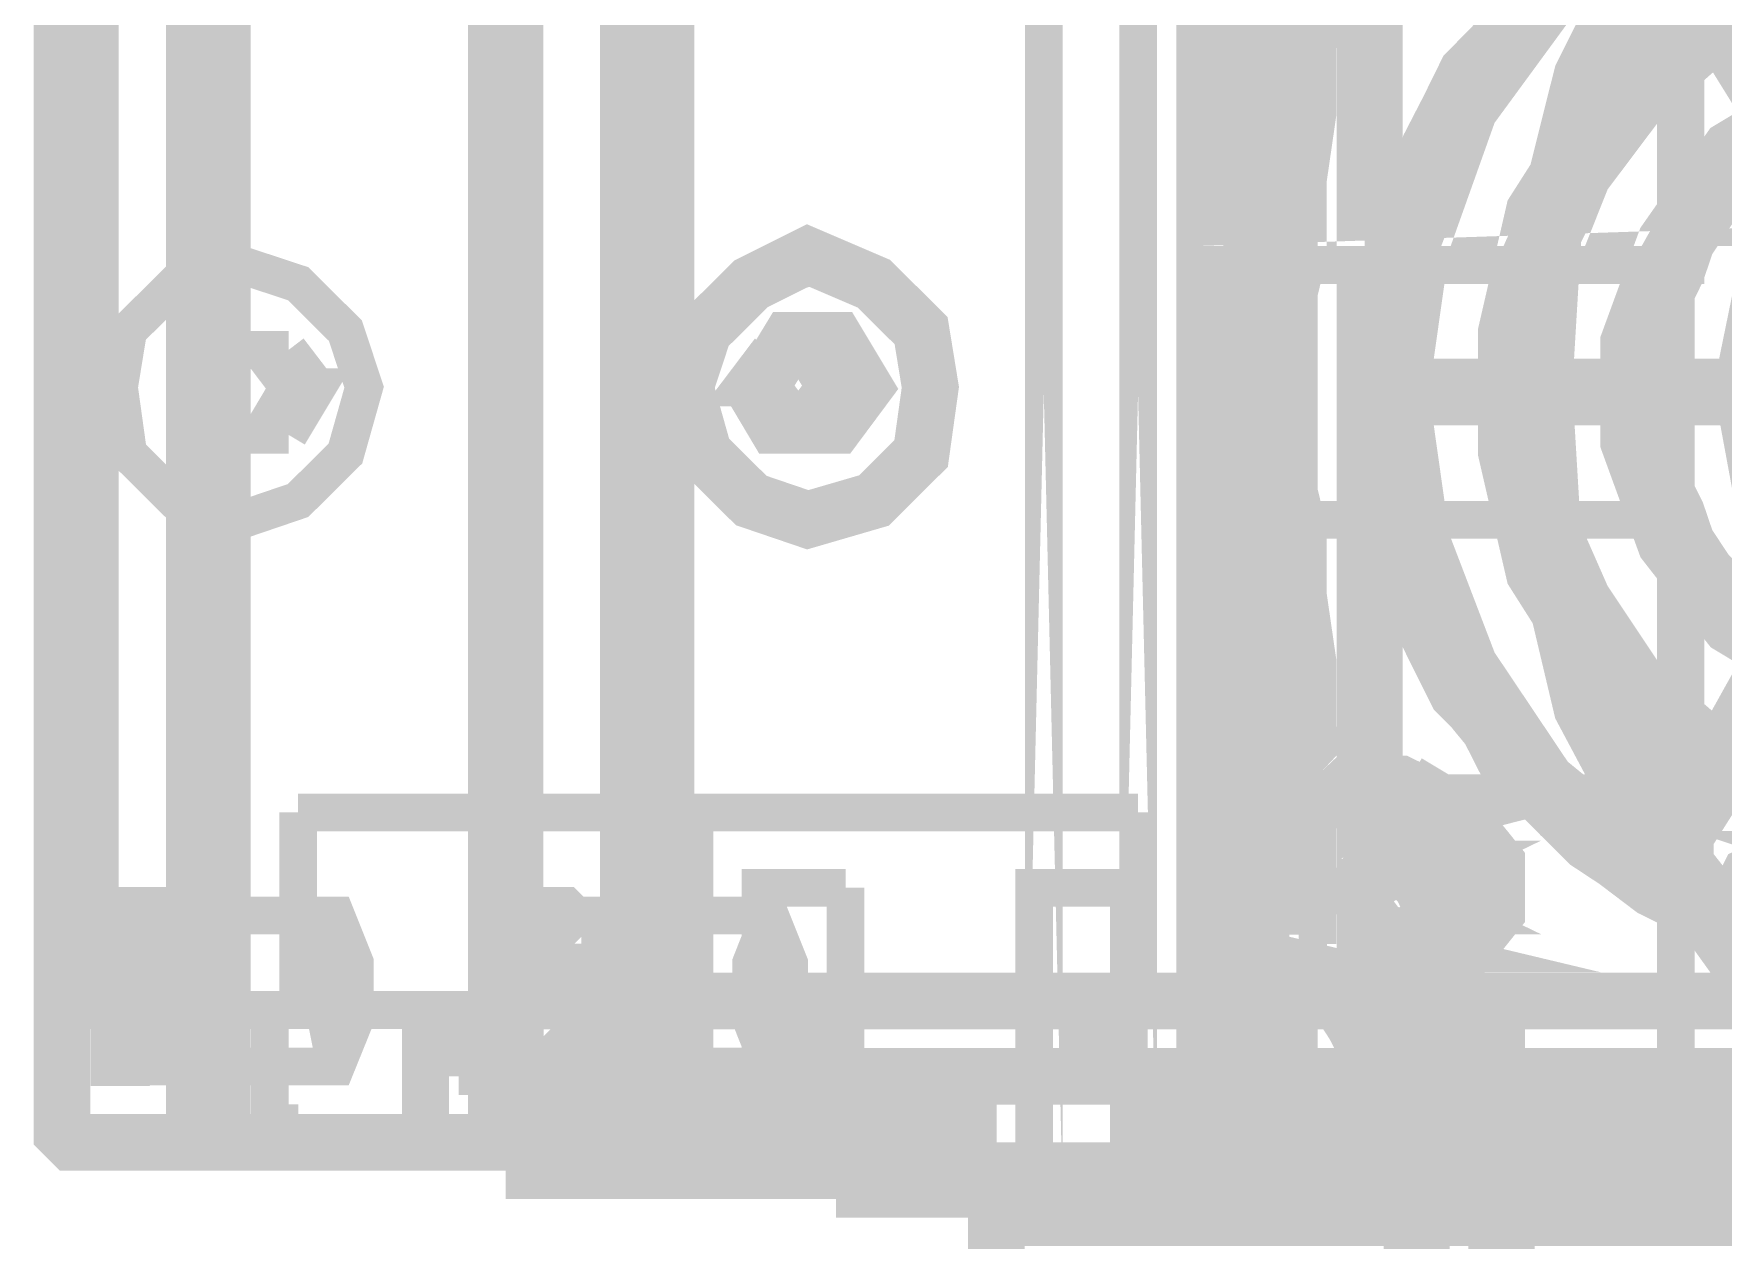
# Model space of a CAD drawing. Extents: x 0.1 to 11.6, y 0.3 to 16.2.
# Drawn here: x 9.8033 to 10.1016, y 12.606 to 12.8192 of the extents above; entities that cross this region are included whole.
import ezdxf

# ---------------------------------------------------------------- set-up
doc = ezdxf.new("R2010")
doc.units = 0
doc.header["$MEASUREMENT"] = 0

msp = doc.modelspace()

# ---------------------------------------------------------------- linework, layer by layer
at = {"color": 0}
for points, const_width in [([(10.0084, 12.61), (10.0084, 12.9017)], 0.00667), ([(10.015, 12.61), (10.015, 12.9017)], 0.00667), ([(10.0167, 12.9017), (10.0167, 12.7817)], 0.00667), ([(10.0933, 12.6117), (10.0933, 12.9017)], 0.00667), ([(9.83165, 12.6233), (9.83165, 12.89), (9.81, 12.89), (9.80832, 12.89), (9.80832, 12.8883), (9.80832, 12.8867), (9.80832, 12.885), (9.80832, 12.8834), (9.80832, 12.6283), (9.80832, 12.6267), (9.80832, 12.625), (9.81, 12.6233), (9.83165, 12.6233), (9.83664, 12.6233)], 0.01), ([(9.88499, 12.6233), (9.83664, 12.6233), (9.83664, 12.89), (9.88499, 12.89)], 0.01), ([(9.90668, 12.6233), (9.88499, 12.6233), (9.88499, 12.89), (9.90668, 12.89), (9.90831, 12.89), (9.90831, 12.8883), (9.90831, 12.8867), (9.90831, 12.885), (9.90831, 12.8834), (9.90831, 12.6283), (9.90831, 12.6267), (9.90831, 12.625), (9.90668, 12.6233), (9.94168, 12.6233), (9.94336, 12.6233), (9.94336, 12.625), (9.94336, 12.6267), (9.94336, 12.6283), (9.94336, 12.6483)], 0.01), ([(9.88997, 12.89), (9.88997, 12.6217)], 0.00667), ([(9.91499, 12.6483), (9.91168, 12.6483), (9.91168, 12.865), (9.91499, 12.865)], 0.01), ([(10.1733, 12.865), (9.91499, 12.865), (9.91499, 12.6483), (10.1733, 12.6483)], 0.01), ([(9.815, 12.865), (9.81332, 12.865), (9.81332, 12.6467)], 0.00667), ([(9.815, 12.6467), (9.815, 12.865), (9.845, 12.865)], 0.00667), ([(10.1717, 12.86), (10.1083, 12.86), (10.1067, 12.86), (10.09, 12.8383), (10.0767, 12.8117), (10.07, 12.785), (10.0667, 12.7567), (10.07, 12.7283), (10.0767, 12.7), (10.09, 12.675), (10.1067, 12.6517), (10.1083, 12.6517), (10.1717, 12.6517)], 0.01), ([(10.1083, 12.86), (10.0917, 12.8383), (10.0783, 12.8117), (10.07, 12.785), (10.0684, 12.7567), (10.07, 12.7283), (10.0783, 12.7), (10.0917, 12.675), (10.1083, 12.6517)], 0.01), ([(10.11, 12.86), (10.0917, 12.8383), (10.08, 12.8133), (10.0717, 12.785), (10.07, 12.7567), (10.0717, 12.7283), (10.08, 12.7017), (10.0917, 12.6767), (10.11, 12.6533)], 0.01), ([(10.1133, 12.6567), (10.0917, 12.6667), (10.0717, 12.68), (10.0566, 12.6983), (10.045, 12.72), (10.0384, 12.7433), (10.0384, 12.7683), (10.045, 12.7917), (10.0566, 12.8133), (10.0717, 12.8317), (10.0917, 12.8467), (10.1133, 12.855), (10.1383, 12.8583), (10.1317, 12.8583)], 0.00667), ([(10.0367, 12.8567), (10.0367, 12.655)], 0.00667), ([(10.14, 12.8533), (10.1383, 12.8533), (10.1133, 12.85), (10.09, 12.84), (10.0717, 12.8233), (10.0566, 12.8033), (10.0467, 12.78), (10.0433, 12.7567), (10.0467, 12.7317), (10.0566, 12.7083), (10.0717, 12.6883), (10.09, 12.6733), (10.1133, 12.6634), (10.1383, 12.6583), (10.14, 12.6583)], 0.00667), ([(10.1133, 12.85), (10.09, 12.84), (10.0717, 12.8233), (10.0566, 12.8033), (10.0467, 12.78), (10.0433, 12.7567), (10.0467, 12.7317), (10.0566, 12.7083), (10.0717, 12.6883), (10.09, 12.6733), (10.1133, 12.6634)], 0.00667), ([(10.0983, 12.8233), (10.0967, 12.8233), (10.0883, 12.8383), (10.07, 12.8233), (10.0566, 12.805), (10.0483, 12.7817), (10.0433, 12.7584), (10.0467, 12.7584), (10.0633, 12.7584), (10.0617, 12.7584), (10.065, 12.7783), (10.0733, 12.7967), (10.0833, 12.8117), (10.0983, 12.8233), (10.1, 12.8233), (10.09, 12.8383), (10.0717, 12.8233), (10.0583, 12.805), (10.05, 12.7817), (10.0467, 12.7584)], 0.00667), ([(10.0417, 12.8383), (10.0417, 12.675)], 0.00667), ([(10.0883, 12.8383), (10.0717, 12.8233), (10.0566, 12.8033), (10.0483, 12.7817), (10.045, 12.7584)], 0.00667), ([(10.0217, 12.77), (10.0233, 12.7817), (10.0233, 12.795), (10.025, 12.8066), (10.025, 12.82), (10.0267, 12.8317)], 0.00667), ([(10.0267, 12.7733), (10.0283, 12.78), (10.0283, 12.7933), (10.03, 12.805), (10.03, 12.8167), (10.0317, 12.8283)], 0.00667), ([(10.0167, 12.8267), (10.0167, 12.7783)], 0.00667), ([(10.0217, 12.8267), (10.0217, 12.7783)], 0.00667), ([(10.095, 12.8267), (10.095, 12.7783), (10.0933, 12.7783), (10.0917, 12.7783), (10.0883, 12.7783), (10.0866, 12.7783), (10.0833, 12.7783), (10.08, 12.7783), (10.0767, 12.7783), (10.0717, 12.7783), (10.0667, 12.7783), (10.0633, 12.7783), (10.0583, 12.7783), (10.0533, 12.7783), (10.0483, 12.7783), (10.0433, 12.7783), (10.04, 12.7783), (10.035, 12.7783), (10.0317, 12.7783), (10.0283, 12.7783), (10.025, 12.7783), (10.0217, 12.7783)], 0.00667), ([(10.0633, 12.8233), (10.06, 12.8184), (10.055, 12.8133), (10.0517, 12.8066), (10.0483, 12.8), (10.0467, 12.7933), (10.0433, 12.7867), (10.0417, 12.78), (10.04, 12.7717), (10.04, 12.765), (10.04, 12.7584), (10.04, 12.75), (10.04, 12.7433), (10.0417, 12.7367), (10.0433, 12.7283), (10.045, 12.7217), (10.0467, 12.715), (10.05, 12.7083), (10.0533, 12.7017), (10.0583, 12.6967), (10.0617, 12.69), (10.0667, 12.685), (10.0717, 12.68), (10.0767, 12.675), (10.0817, 12.6717), (10.0883, 12.6667), (10.095, 12.6634), (10.1017, 12.66)], 0.00667), ([(10.105, 12.8217), (10.0883, 12.8083), (10.075, 12.7917), (10.0684, 12.7717), (10.0667, 12.75), (10.0717, 12.7283), (10.0817, 12.71), (10.0983, 12.695), (10.1166, 12.6867)], 0.00667), ([(10.1133, 12.8066), (10.105, 12.8217), (10.1033, 12.8217), (10.1033, 12.82), (10.1017, 12.82), (10.1, 12.8184), (10.1017, 12.8184), (10.0883, 12.8066), (10.0783, 12.7933), (10.07, 12.7767), (10.0684, 12.7584), (10.0667, 12.7584)], 0.00667), ([(10.1083, 12.805), (10.1, 12.8184)], 0.00667), ([(10.1017, 12.8184), (10.1033, 12.8184)], 0.00667), ([(10.115, 12.8017), (10.1017, 12.7917), (10.0933, 12.7783), (10.0883, 12.7617), (10.09, 12.745), (10.095, 12.73), (10.1067, 12.7167)], 0.00667), ([(10.09, 12.7584), (10.0917, 12.765), (10.0917, 12.77), (10.095, 12.7767), (10.0967, 12.7817), (10.1, 12.7867), (10.1033, 12.7917), (10.1083, 12.795), (10.1133, 12.7983), (10.1133, 12.8)], 0.00667), ([(10.1133, 12.7983), (10.1083, 12.795), (10.1033, 12.7917), (10.1, 12.7867), (10.0967, 12.7817), (10.095, 12.7767), (10.0917, 12.77), (10.0917, 12.765), (10.09, 12.7584)], 0.00667), ([(10.16, 12.785), (10.1483, 12.7817), (10.1383, 12.7733), (10.1334, 12.7617), (10.1334, 12.75), (10.1383, 12.7383), (10.1483, 12.73), (10.16, 12.7283), (10.2116, 12.7283), (10.1567, 12.7283), (10.145, 12.73), (10.135, 12.7383), (10.13, 12.75), (10.13, 12.7617), (10.135, 12.7733), (10.145, 12.7817), (10.1567, 12.785), (10.2116, 12.785), (10.16, 12.7833), (10.16, 12.785), (10.16, 12.7867), (10.1583, 12.7867)], 0.00667), ([(10.0167, 12.7884), (10.0183, 12.7884), (10.02, 12.7867), (10.0217, 12.7833), (10.0217, 12.78), (10.0217, 12.7767)], 0.00667), ([(10.0167, 12.7767), (10.0167, 12.78), (10.0167, 12.7833), (10.0167, 12.7867), (10.0167, 12.7884)], 0.00667), ([(10.0217, 12.7767), (10.0217, 12.78), (10.0217, 12.7817), (10.0217, 12.7833), (10.0217, 12.785), (10.0233, 12.7867), (10.0233, 12.7884), (10.025, 12.7884), (10.0167, 12.7884)], 0.00667), ([(10.0267, 12.61), (10.0267, 12.7767), (10.0267, 12.78), (10.0267, 12.7817), (10.0267, 12.7833), (10.0267, 12.785), (10.0267, 12.7867), (10.025, 12.7884)], 0.00667), ([(9.94, 12.7333), (9.95167, 12.7367), (9.96001, 12.745), (9.96164, 12.7567), (9.96001, 12.7667), (9.95167, 12.775), (9.94, 12.78)], 0.01), ([(9.84, 12.7333), (9.84999, 12.7367), (9.85835, 12.745), (9.86165, 12.7567), (9.85835, 12.7667), (9.84999, 12.775), (9.84, 12.7783)], 0.00667), ([(9.84, 12.7333), (9.84999, 12.7367), (9.85835, 12.745), (9.86165, 12.7567), (9.85835, 12.7667), (9.84999, 12.775), (9.84, 12.7783)], 0.00667), ([(9.94168, 12.7333), (9.93001, 12.7367), (9.92165, 12.745), (9.91997, 12.7567), (9.92165, 12.7667), (9.93001, 12.775), (9.94168, 12.7783)], 0.00667), ([(10.0217, 12.7783), (10.02, 12.7783), (10.0183, 12.7783), (10.0167, 12.7783), (10.0167, 12.7333)], 0.00667), ([(10.0167, 12.7783), (10.0183, 12.7783)], 0.00667), ([(10.0217, 12.7783), (10.0217, 12.7333)], 0.00667), ([(10.0933, 12.7333), (10.0933, 12.7783)], 0.00667), ([(10.0183, 12.61), (10.0167, 12.61), (10.0167, 12.6117), (10.0167, 12.7767)], 0.00667), ([(10.0217, 12.7767), (10.0217, 12.6117)], 0.00667), ([(10.0217, 12.7767), (10.0217, 12.61)], 0.00667), ([(9.94, 12.765), (9.94499, 12.7567), (9.94997, 12.7567)], 0.01), ([(9.84, 12.7633), (9.83501, 12.7567), (9.83003, 12.7567)], 0.00667), ([(9.83003, 12.7567), (9.83501, 12.7633)], 0.00667), ([(9.84831, 12.7633), (9.84, 12.7633), (9.83501, 12.7633)], 0.00667), ([(9.84332, 12.7633), (9.84831, 12.7567)], 0.00667), ([(9.84831, 12.7633), (9.85335, 12.7567)], 0.00667), ([(9.93332, 12.7633), (9.92833, 12.7567), (9.93164, 12.7567)], 0.00667), ([(9.93332, 12.7633), (9.93668, 12.7633)], 0.00667), ([(9.83501, 12.7483), (9.83003, 12.7567)], 0.00667), ([(9.83501, 12.7483), (9.84, 12.7483), (9.83501, 12.7567)], 0.00667), ([(9.84831, 12.7567), (9.84332, 12.7483)], 0.00667), ([(9.84831, 12.7483), (9.85335, 12.7567), (9.84831, 12.7567)], 0.00667), ([(9.92833, 12.7567), (9.93332, 12.7483), (9.93668, 12.7483)], 0.00667), ([(9.94499, 12.7567), (9.94, 12.75)], 0.01), ([(10.0617, 12.7584), (10.06, 12.7584), (10.06, 12.7567), (10.06, 12.755), (10.06, 12.7533), (10.0617, 12.7533)], 0.00667), ([(10.0667, 12.7584), (10.0667, 12.7567), (10.0667, 12.755), (10.0667, 12.7533)], 0.00667), ([(10.0833, 12.7584), (10.0833, 12.7567), (10.0833, 12.755), (10.0833, 12.7533)], 0.00667), ([(10.0883, 12.7584), (10.0883, 12.7567), (10.0883, 12.755), (10.0883, 12.7533)], 0.00667), ([(10.09, 12.7584), (10.0883, 12.7584)], 0.00667), ([(10.09, 12.7584), (10.1067, 12.7584)], 0.00667), ([(10.09, 12.7584), (10.0917, 12.7584)], 0.00667), ([(10.0467, 12.7533), (10.0433, 12.7533), (10.0483, 12.73), (10.0566, 12.7083), (10.07, 12.6883), (10.0883, 12.6733)], 0.00667), ([(10.045, 12.7533), (10.0483, 12.73), (10.0566, 12.7083), (10.0717, 12.6883), (10.0883, 12.6733), (10.09, 12.6733), (10.1, 12.6883), (10.0983, 12.6883), (10.0967, 12.6883), (10.0983, 12.6883), (10.0983, 12.6867), (10.1, 12.6867), (10.1017, 12.685), (10.1033, 12.685), (10.1083, 12.6833)], 0.00667), ([(10.0983, 12.6883), (10.0833, 12.7), (10.0733, 12.7167), (10.065, 12.7333), (10.0617, 12.7533), (10.0633, 12.7533), (10.0467, 12.7533), (10.05, 12.73), (10.0583, 12.7083), (10.0717, 12.6883), (10.09, 12.6733)], 0.00667), ([(10.11, 12.7083), (10.1017, 12.6934), (10.0883, 12.705), (10.0783, 12.72), (10.0717, 12.735), (10.0684, 12.7533), (10.0667, 12.7533)], 0.00667), ([(10.11, 12.7083), (10.0967, 12.72), (10.0883, 12.735), (10.085, 12.7533), (10.0684, 12.7533), (10.07, 12.735), (10.0783, 12.72), (10.0883, 12.705), (10.1017, 12.6934), (10.1, 12.6934)], 0.00667), ([(10.0883, 12.7533), (10.09, 12.7533)], 0.00667), ([(10.09, 12.7533), (10.1067, 12.7533), (10.1067, 12.75), (10.1083, 12.745), (10.1083, 12.7416), (10.1117, 12.7383), (10.1133, 12.735), (10.115, 12.7317), (10.1183, 12.73), (10.1217, 12.7267)], 0.00667), ([(10.09, 12.7533), (10.0917, 12.7467), (10.0917, 12.7416), (10.095, 12.735), (10.0967, 12.73), (10.1, 12.725), (10.1033, 12.7217), (10.1083, 12.7167), (10.1133, 12.7133)], 0.00667), ([(10.09, 12.7533), (10.0917, 12.7467), (10.0917, 12.7416), (10.095, 12.735), (10.0967, 12.73), (10.1, 12.725), (10.1033, 12.7217), (10.1083, 12.7167), (10.1133, 12.7133)], 0.00667), ([(9.84831, 12.7483), (9.84, 12.7483)], 0.00667), ([(10.0217, 12.7433), (10.0233, 12.73), (10.0233, 12.7167), (10.025, 12.705), (10.025, 12.6934), (10.0267, 12.68), (10.03, 12.68)], 0.00667), ([(10.0267, 12.7383), (10.0283, 12.7317), (10.0283, 12.72), (10.03, 12.7083), (10.03, 12.6967), (10.0317, 12.685), (10.0333, 12.6867), (10.035, 12.6883), (10.0384, 12.6883), (10.04, 12.6883), (10.0417, 12.69), (10.0433, 12.6883), (10.045, 12.6883), (10.0483, 12.6867), (10.05, 12.685), (10.0517, 12.6833), (10.055, 12.68), (10.0566, 12.6767), (10.0566, 12.675), (10.0583, 12.6717), (10.0583, 12.6683), (10.0583, 12.6667), (10.0583, 12.6634), (10.0583, 12.6617), (10.0583, 12.66), (10.0566, 12.655), (10.0533, 12.6533), (10.0517, 12.6517), (10.05, 12.6517), (10.0483, 12.65), (10.0467, 12.65), (10.0433, 12.6517), (10.0417, 12.6517), (10.0384, 12.6533), (10.0367, 12.655)], 0.00667), ([(10.0167, 12.7333), (10.0167, 12.685)], 0.00667), ([(10.0167, 12.7333), (10.0183, 12.7333), (10.02, 12.7333), (10.0217, 12.7333)], 0.00667), ([(10.095, 12.7333), (10.095, 12.685), (10.0933, 12.685), (10.0917, 12.685), (10.0883, 12.685), (10.0866, 12.685), (10.0833, 12.685), (10.08, 12.685), (10.0767, 12.685), (10.0717, 12.685), (10.0667, 12.685), (10.0633, 12.685), (10.0583, 12.685), (10.0533, 12.685), (10.0483, 12.685), (10.0433, 12.685), (10.04, 12.685), (10.035, 12.685), (10.0317, 12.685), (10.0283, 12.685), (10.025, 12.685), (10.0217, 12.685)], 0.00667), ([(10.0217, 12.7333), (10.0217, 12.685)], 0.00667), ([(10.095, 12.7333), (10.0933, 12.7333), (10.0917, 12.7333), (10.0883, 12.7333), (10.0866, 12.7333), (10.0833, 12.7333), (10.08, 12.7333), (10.0767, 12.7333), (10.0717, 12.7333), (10.0667, 12.7333), (10.0633, 12.7333), (10.0583, 12.7333), (10.0533, 12.7333), (10.0483, 12.7333), (10.0433, 12.7333), (10.04, 12.7333), (10.035, 12.7333), (10.0317, 12.7333), (10.0283, 12.7333), (10.025, 12.7333), (10.0217, 12.7333)], 0.00667), ([(10.1083, 12.7083), (10.1, 12.6934), (10.1017, 12.6934), (10.1017, 12.6917), (10.1033, 12.6917), (10.105, 12.69)], 0.00667), ([(10.1033, 12.685), (10.1033, 12.6867), (10.095, 12.67), (10.1166, 12.6617), (10.14, 12.6583), (10.1634, 12.6617), (10.185, 12.67)], 0.00667), ([(10.1017, 12.6934), (10.1033, 12.6934)], 0.00667), ([(10.055, 12.6833), (10.0467, 12.6883)], 0.00667), ([(10.0883, 12.6733), (10.0967, 12.6883)], 0.00667), ([(10.0217, 12.685), (10.02, 12.685), (10.0183, 12.685), (10.0167, 12.685), (10.0167, 12.625)], 0.00667), ([(10.0167, 12.685), (10.0183, 12.685)], 0.00667), ([(10.0217, 12.685), (10.0217, 12.625)], 0.00667), ([(10.0384, 12.6783), (10.0384, 12.68), (10.0317, 12.685)], 0.00667), ([(10.0367, 12.655), (10.0384, 12.6567), (10.0483, 12.6533), (10.0566, 12.655), (10.0633, 12.6634), (10.0633, 12.6733), (10.0566, 12.6816), (10.0483, 12.685), (10.0384, 12.68)], 0.00667), ([(10.1833, 12.67), (10.1617, 12.6617), (10.1383, 12.6583), (10.115, 12.6617), (10.0933, 12.67), (10.0933, 12.6717), (10.0983, 12.6683), (10.105, 12.6667), (10.11, 12.6634), (10.115, 12.6617), (10.1217, 12.6617), (10.1267, 12.66), (10.1317, 12.66), (10.1383, 12.66), (10.1433, 12.66), (10.15, 12.66), (10.155, 12.6617), (10.1617, 12.6617), (10.1667, 12.6634), (10.1717, 12.6667), (10.1767, 12.6683), (10.1816, 12.6717), (10.175, 12.685)], 0.00667), ([(10.1017, 12.685), (10.0933, 12.6717)], 0.00667), ([(10.0933, 12.625), (10.0933, 12.685)], 0.00667), ([(9.84999, 12.6816), (9.87001, 12.6816)], 0.00667), ([(9.84999, 12.6467), (9.84999, 12.6816)], 0.00667), ([(9.87001, 12.6816), (9.87169, 12.6816), (9.87332, 12.6816), (9.875, 12.6816), (9.87668, 12.6816)], 0.00667), ([(9.87668, 12.6816), (9.89165, 12.6816)], 0.00667), ([(9.89165, 12.6816), (9.89333, 12.6816), (9.89501, 12.6816), (9.89665, 12.6816), (9.89833, 12.6816), (9.90001, 12.6816)], 0.00667), ([(9.90001, 12.6816), (9.91835, 12.6816)], 0.00667), ([(9.91835, 12.6816), (9.91997, 12.6816)], 0.00667), ([(9.91997, 12.6467), (9.91997, 12.6816), (9.92165, 12.6816)], 0.00667), ([(9.91997, 12.635), (9.91997, 12.6816)], 0.00667), ([(9.92165, 12.6816), (9.94, 12.6816), (9.94168, 12.6816), (9.94336, 12.6816), (9.94499, 12.6816), (9.94667, 12.6816), (9.94835, 12.6816)], 0.00667), ([(9.94835, 12.6816), (9.98833, 12.6816)], 0.00667), ([(9.98833, 12.6816), (9.99164, 12.6816), (9.99333, 12.6816), (9.99501, 12.6816), (9.99669, 12.6816), (9.99832, 12.6816)], 0.00667), ([(9.99832, 12.6467), (9.99832, 12.6816)], 0.00667), ([(10.0384, 12.6783), (10.0384, 12.6767), (10.0384, 12.675), (10.04, 12.675), (10.0417, 12.675), (10.04, 12.6733), (10.04, 12.6717), (10.04, 12.67), (10.04, 12.6683), (10.04, 12.6667), (10.04, 12.665), (10.04, 12.6634), (10.0417, 12.6617), (10.04, 12.6617), (10.0417, 12.66), (10.0417, 12.6583), (10.0433, 12.6583), (10.045, 12.6567), (10.0467, 12.6567), (10.0483, 12.6567), (10.05, 12.6567), (10.0517, 12.6567), (10.045, 12.6583), (10.04, 12.665), (10.04, 12.6717), (10.045, 12.6783), (10.0517, 12.68), (10.05, 12.68), (10.0483, 12.68), (10.0467, 12.68), (10.045, 12.68), (10.0433, 12.6783), (10.0417, 12.6783), (10.0417, 12.6767), (10.04, 12.6767), (10.04, 12.675)], 0.00667), ([(10.03, 12.68), (10.03, 12.6567)], 0.00667), ([(10.03, 12.6567), (10.045, 12.6567), (10.0533, 12.6583), (10.0566, 12.665), (10.0566, 12.6717), (10.0533, 12.6783), (10.045, 12.68), (10.03, 12.68)], 0.00667), ([(10.0433, 12.6567), (10.0483, 12.6583), (10.05, 12.665), (10.0483, 12.6717), (10.045, 12.6783), (10.0384, 12.68)], 0.00667), ([(10.05, 12.6567), (10.0566, 12.6583), (10.06, 12.665), (10.06, 12.6717), (10.0566, 12.6783), (10.05, 12.68)], 0.00667), ([(10.0517, 12.6567), (10.0583, 12.6583), (10.0633, 12.665), (10.0633, 12.6717), (10.0583, 12.6783), (10.0517, 12.68)], 0.00667), ([(10.0433, 12.66), (10.0483, 12.6634), (10.0517, 12.6683), (10.0483, 12.6733), (10.0433, 12.6767)], 0.00667), ([(10.045, 12.66), (10.0517, 12.6634), (10.0533, 12.6683), (10.0517, 12.6733), (10.045, 12.6767)], 0.00667), ([(10.0384, 12.6683), (10.04, 12.6733), (10.0417, 12.6733), (10.04, 12.6683)], 0.00667), ([(10.0467, 12.6733), (10.0417, 12.6733)], 0.00667), ([(10.0483, 12.6683), (10.045, 12.6733)], 0.00667), ([(10.0467, 12.6733), (10.0483, 12.6683)], 0.00667), ([(10.0517, 12.6634), (10.055, 12.665), (10.0566, 12.6683), (10.055, 12.6717), (10.0517, 12.6733)], 0.00667), ([(10.055, 12.6634), (10.0583, 12.665), (10.06, 12.6683), (10.0583, 12.6717), (10.055, 12.6733)], 0.00667), ([(10.1433, 12.675), (10.1166, 12.675), (10.1217, 12.6733), (10.1233, 12.6683), (10.1217, 12.6634), (10.1166, 12.6617), (10.1433, 12.6617)], 0.00667), ([(10.0517, 12.6717), (10.05, 12.6717), (10.05, 12.67), (10.0483, 12.67), (10.0483, 12.6683), (10.0483, 12.6667), (10.05, 12.6667), (10.05, 12.665), (10.0517, 12.665)], 0.00667), ([(10.0566, 12.6717), (10.055, 12.6717), (10.0533, 12.6717), (10.0533, 12.67), (10.0517, 12.6683), (10.0533, 12.6667), (10.0533, 12.665), (10.055, 12.665), (10.0566, 12.665)], 0.00667), ([(10.0566, 12.665), (10.055, 12.665), (10.055, 12.6667), (10.0533, 12.6667), (10.0533, 12.6683), (10.0533, 12.67), (10.055, 12.67), (10.055, 12.6717), (10.0566, 12.6717), (10.0517, 12.6717)], 0.00667), ([(10.0566, 12.6717), (10.0583, 12.6717), (10.06, 12.67), (10.06, 12.6683), (10.06, 12.6667), (10.0583, 12.665), (10.0566, 12.665), (10.0517, 12.665)], 0.00667), ([(10.0517, 12.665), (10.0533, 12.665), (10.0533, 12.6667), (10.055, 12.6667), (10.055, 12.6683), (10.055, 12.67), (10.0533, 12.67), (10.0533, 12.6717), (10.0517, 12.6717)], 0.00667), ([(10.0566, 12.665), (10.0583, 12.665), (10.06, 12.6667), (10.06, 12.6683), (10.06, 12.67), (10.0583, 12.6717), (10.0566, 12.6717)], 0.00667), ([(10.095, 12.67), (10.0933, 12.67)], 0.00667), ([(9.93164, 12.62), (9.93164, 12.6683), (9.93332, 12.6683), (9.935, 12.6683), (9.93668, 12.6683), (9.93832, 12.6683), (9.94168, 12.6683)], 0.00667), ([(9.94168, 12.6683), (9.94336, 12.6683), (9.94499, 12.6683), (9.94667, 12.6683)], 0.00667), ([(9.94667, 12.62), (9.94667, 12.6683)], 0.00667), ([(9.97999, 12.62), (9.97999, 12.6683), (9.98167, 12.6683), (9.98335, 12.6683), (9.98503, 12.6683), (9.98833, 12.6683), (9.99001, 12.6683)], 0.00667), ([(9.99001, 12.6683), (9.99164, 12.6683), (9.99501, 12.6683), (9.99669, 12.6683)], 0.00667), ([(9.99669, 12.62), (9.99669, 12.6683)], 0.00667), ([(10.0384, 12.6683), (10.04, 12.6683), (10.0417, 12.665)], 0.00667), ([(10.0384, 12.6683), (10.04, 12.665)], 0.00667), ([(10.045, 12.665), (10.0483, 12.6683)], 0.00667), ([(10.0467, 12.665), (10.0483, 12.6683)], 0.00667), ([(10.0467, 12.665), (10.0417, 12.665), (10.04, 12.665)], 0.00667), ([(9.82167, 12.6634), (9.85667, 12.6634), (9.86003, 12.655), (9.86003, 12.645), (9.85667, 12.6367), (9.82167, 12.6367)], 0.00667), ([(9.85667, 12.6634), (9.85499, 12.655), (9.85499, 12.645), (9.85667, 12.6367)], 0.00667), ([(9.89665, 12.6634), (9.93332, 12.6634), (9.93668, 12.655), (9.93668, 12.645), (9.93332, 12.6367), (9.89665, 12.6367)], 0.00667), ([(9.93332, 12.6634), (9.93001, 12.655), (9.93001, 12.645), (9.93332, 12.6367)], 0.00667), ([(10.0384, 12.66), (10.0384, 12.6617), (10.04, 12.6617)], 0.00667), ([(10.0417, 12.6617), (10.0417, 12.655)], 0.00667), ([(10.0384, 12.66), (10.0384, 12.6583), (10.0384, 12.6567)], 0.00667), ([(10.1017, 12.66), (10.11, 12.6583), (10.1166, 12.655), (10.1233, 12.655), (10.1317, 12.6533), (10.1383, 12.6533)], 0.00667), ([(10.0317, 12.655), (10.03, 12.655), (10.03, 12.6567)], 0.00667), ([(10.03, 12.6567), (10.0317, 12.6567)], 0.00667), ([(10.0633, 12.6217), (10.0583, 12.6233), (10.0517, 12.625), (10.0467, 12.6283), (10.0417, 12.6317), (10.0384, 12.6367), (10.035, 12.6433), (10.0317, 12.6483), (10.0317, 12.655)], 0.00667), ([(10.0367, 12.655), (10.0367, 12.6533), (10.0367, 12.6517), (10.0367, 12.65)], 0.00667), ([(10.0633, 12.6267), (10.0583, 12.6283), (10.0566, 12.6283), (10.055, 12.6283), (10.05, 12.6317), (10.0467, 12.635), (10.0433, 12.64), (10.0417, 12.6417), (10.04, 12.645), (10.0384, 12.65), (10.0367, 12.655)], 0.00667), ([(10.0367, 12.655), (10.0384, 12.655)], 0.00667), ([(10.0417, 12.655), (10.0417, 12.6533), (10.0417, 12.6517), (10.0417, 12.65)], 0.00667), ([(10.0517, 12.6517), (10.055, 12.6533)], 0.00667), ([(9.99001, 12.6483), (9.99001, 12.635), (10, 12.635), (10.01, 12.635), (10.02, 12.635), (10.03, 12.635), (10.0417, 12.635), (10.0517, 12.635), (10.0617, 12.635), (10.0717, 12.635), (10.0817, 12.635), (10.0917, 12.635), (10.1017, 12.635), (10.1117, 12.635), (10.1217, 12.635), (10.1317, 12.635), (10.14, 12.635), (10.1483, 12.635), (10.1567, 12.635), (10.165, 12.635), (10.1717, 12.635), (10.18, 12.635), (10.1867, 12.635)], 0.01), ([(10.0367, 12.65), (10.0367, 12.6483), (10.0384, 12.6467), (10.0384, 12.645)], 0.00667), ([(10.0417, 12.65), (10.0417, 12.6483), (10.0417, 12.6467), (10.0433, 12.645)], 0.00667), ([(9.81332, 12.6467), (9.815, 12.6467)], 0.00667), ([(9.815, 12.6467), (9.845, 12.6467)], 0.00667), ([(9.845, 12.6283), (9.845, 12.6467), (9.84999, 12.6467)], 0.00667), ([(9.87001, 12.6467), (9.85499, 12.6467), (9.85335, 12.6467), (9.85167, 12.6467), (9.84999, 12.6467)], 0.00667), ([(9.87001, 12.6467), (9.87169, 12.6467)], 0.00667), ([(9.87169, 12.6217), (9.87169, 12.6467), (9.87332, 12.6467), (9.875, 12.6467), (9.87668, 12.6467), (9.87999, 12.6467), (9.88336, 12.6467), (9.88835, 12.6467), (9.89333, 12.6467), (9.89833, 12.6467), (9.90332, 12.6467), (9.91, 12.6467), (9.91336, 12.6467)], 0.00667), ([(9.87332, 12.6217), (9.87332, 12.6467)], 0.00667), ([(9.87999, 12.6467), (9.87999, 12.635)], 0.00667), ([(9.88835, 12.6467), (9.88835, 12.635)], 0.00667), ([(9.91667, 12.6217), (9.91667, 12.6467)], 0.00667), ([(9.91835, 12.6467), (9.91835, 12.635)], 0.00667), ([(9.93668, 12.6467), (9.93668, 12.635)], 0.00667), ([(10.0384, 12.645), (10.045, 12.645), (10.0467, 12.64), (10.05, 12.635), (10.0533, 12.6317), (10.0566, 12.6283), (10.0617, 12.625), (10.0667, 12.6233), (10.0717, 12.6233), (10.0767, 12.6217)], 0.00667), ([(10.0767, 12.6267), (10.0717, 12.6267), (10.0684, 12.6283), (10.0633, 12.63), (10.06, 12.6317), (10.0566, 12.635), (10.0533, 12.6383), (10.0517, 12.6417), (10.05, 12.645), (10.0483, 12.645), (10.0467, 12.645), (10.045, 12.645)], 0.00667), ([(10.0566, 12.6433), (10.055, 12.6433), (10.0533, 12.6433), (10.05, 12.6433), (10.0483, 12.6433), (10.0467, 12.6433)], 0.00667), ([(10.0467, 12.6433), (10.0467, 12.61)], 0.00667), ([(10.0633, 12.6433), (10.0617, 12.6433), (10.06, 12.6433), (10.0566, 12.6433)], 0.00667), ([(10.0633, 12.61), (10.0633, 12.6433)], 0.00667), ([(9.87999, 12.635), (9.88167, 12.635), (9.88336, 12.635), (9.88499, 12.635), (9.88667, 12.635), (9.88997, 12.635), (9.89501, 12.635), (9.89833, 12.635), (9.90332, 12.635), (9.90831, 12.635), (9.91499, 12.635), (9.92165, 12.635), (9.92833, 12.635), (9.93668, 12.635)], 0.00667), ([(9.88167, 12.635), (9.88167, 12.6317)], 0.00667), ([(9.89333, 12.635), (9.89333, 12.6217)], 0.00667), ([(9.90001, 12.635), (9.90001, 12.6183)], 0.00667), ([(9.91168, 12.635), (9.91168, 12.6217)], 0.00667), ([(9.91336, 12.635), (9.91336, 12.6317)], 0.00667), ([(9.91336, 12.6317), (9.91336, 12.635)], 0.00667), ([(9.91667, 12.6183), (9.91667, 12.635)], 0.00667), ([(9.935, 12.635), (9.935, 12.6183)], 0.00667), ([(9.93668, 12.635), (9.94, 12.635)], 0.00667), ([(9.94499, 12.635), (9.94336, 12.635), (9.94168, 12.635), (9.94, 12.635)], 0.00667), ([(9.94336, 12.635), (9.94499, 12.635), (9.94667, 12.635), (9.94835, 12.635), (9.94997, 12.635), (9.98167, 12.635), (9.98335, 12.635), (9.98503, 12.635), (9.98665, 12.635), (9.98833, 12.635), (9.99001, 12.635)], 0.01), ([(10.005, 12.635), (10.005, 12.6183), (9.99669, 12.6183), (9.99001, 12.6183), (9.97999, 12.6183), (9.97331, 12.6183), (9.965, 12.6183), (9.95833, 12.6183), (9.95167, 12.6183), (9.94499, 12.6183), (9.94499, 12.635)], 0.01), ([(9.94336, 12.635), (9.94336, 12.6317)], 0.00667), ([(9.94499, 12.635), (9.94499, 12.6317), (9.94667, 12.6317), (9.94835, 12.6317), (9.94997, 12.6317), (9.95335, 12.6317), (9.95665, 12.6317), (9.96001, 12.6317), (9.96164, 12.6317), (9.965, 12.6317), (9.96832, 12.6317), (9.97, 12.6317), (9.97168, 12.6317), (9.97331, 12.6317)], 0.00667), ([(9.94835, 12.6183), (9.94835, 12.635)], 0.00667), ([(9.97331, 12.6317), (9.97331, 12.635)], 0.00667), ([(9.97999, 12.635), (9.97999, 12.6183)], 0.00667), ([(10.0183, 12.635), (10.0183, 12.6317), (10.02, 12.6317), (10.0233, 12.6317), (10.0267, 12.6317), (10.0283, 12.6317), (10.0317, 12.6317), (10.035, 12.6317), (10.0384, 12.6317), (10.0417, 12.6317), (10.045, 12.6317), (10.0467, 12.6317), (10.0483, 12.6317), (10.05, 12.6317), (10.05, 12.635)], 0.01), ([(10.0483, 12.635), (10.0483, 12.6183)], 0.00667), ([(10.06, 12.635), (10.06, 12.6317)], 0.00667), ([(10.13, 12.635), (10.13, 12.6183), (10.1217, 12.6183), (10.1117, 12.6183), (10.105, 12.6183), (10.0967, 12.6183), (10.0883, 12.6183), (10.08, 12.6183), (10.0717, 12.6183), (10.0617, 12.6183), (10.0617, 12.635)], 0.01), ([(10.0917, 12.6317), (10.0917, 12.635)], 0.00667), ([(10.1033, 12.635), (10.1033, 12.6183)], 0.00667), ([(9.88167, 12.6317), (9.88336, 12.6317), (9.88499, 12.6317), (9.88667, 12.6317), (9.88997, 12.6317), (9.89333, 12.6317), (9.89501, 12.6317), (9.89833, 12.6317), (9.90169, 12.6317)], 0.00667), ([(9.88835, 12.6317), (9.88835, 12.63)], 0.00667), ([(9.90169, 12.6317), (9.905, 12.6317), (9.90668, 12.6317), (9.90831, 12.6317), (9.91, 12.6317), (9.91168, 12.6317), (9.91336, 12.6317)], 0.00667), ([(9.90668, 12.63), (9.90668, 12.6317)], 0.00667), ([(9.91336, 12.6317), (9.91499, 12.6317), (9.91667, 12.6317), (9.91835, 12.6317), (9.92165, 12.6317), (9.92333, 12.6317), (9.92665, 12.6317), (9.93001, 12.6317), (9.93332, 12.6317)], 0.00667), ([(9.91835, 12.6317), (9.91835, 12.63)], 0.00667), ([(9.93332, 12.6317), (9.935, 12.6317), (9.93832, 12.6317), (9.94, 12.6317), (9.94168, 12.6317), (9.94336, 12.6317), (9.94499, 12.6317)], 0.00667), ([(9.93832, 12.63), (9.93832, 12.6317)], 0.00667), ([(9.94835, 12.6317), (9.94835, 12.63)], 0.00667), ([(9.96832, 12.63), (9.96832, 12.6317)], 0.00667), ([(10.03, 12.6233), (10.03, 12.6317), (10.0217, 12.6317), (10.0217, 12.6233), (10.0233, 12.6233), (10.025, 12.6233), (10.0267, 12.6233), (10.0217, 12.6233)], 0.01), ([(10.0233, 12.6317), (10.025, 12.6317)], 0.01), ([(10.0417, 12.6317), (10.03, 12.6317)], 0.01), ([(10.0433, 12.6317), (10.045, 12.6317)], 0.01), ([(10.05, 12.6), (10.05, 12.6334), (10.0517, 12.6334), (10.0533, 12.6334), (10.055, 12.6334), (10.0566, 12.6334)], 0.00667), ([(10.0566, 12.6334), (10.0583, 12.6334), (10.06, 12.6334)], 0.00667), ([(10.06, 12.6), (10.06, 12.6334)], 0.00667), ([(10.06, 12.6317), (10.0617, 12.6317), (10.0633, 12.6317), (10.065, 12.6317), (10.0684, 12.6317), (10.0717, 12.6317), (10.0733, 12.6317), (10.0767, 12.6317), (10.08, 12.6317)], 0.00667), ([(10.0667, 12.6317), (10.0667, 12.63)], 0.00667), ([(10.08, 12.6317), (10.0833, 12.6317), (10.085, 12.6317), (10.0866, 12.6317), (10.0883, 12.6317), (10.09, 12.6317), (10.0917, 12.6317)], 0.00667), ([(10.085, 12.63), (10.085, 12.6317)], 0.00667), ([(9.845, 12.6283), (9.845, 12.6267), (9.84668, 12.6267), (9.84668, 12.625), (9.84668, 12.6233), (9.84668, 12.6217)], 0.00667), ([(9.88997, 12.6217), (9.88499, 12.6233), (9.88499, 12.63)], 0.00667), ([(9.89501, 12.63), (9.88499, 12.63)], 0.00667), ([(9.88835, 12.63), (9.88835, 12.6233), (9.88667, 12.6217)], 0.00667), ([(9.89501, 12.6233), (9.89501, 12.63)], 0.00667), ([(9.90668, 12.63), (9.89501, 12.63)], 0.00667), ([(9.90001, 12.63), (9.90001, 12.6233), (9.89501, 12.6217)], 0.00667), ([(9.90001, 12.6217), (9.90668, 12.6233), (9.90668, 12.63)], 0.00667), ([(9.905, 12.6217), (9.91, 12.6233), (9.91, 12.63)], 0.00667), ([(9.91, 12.63), (9.90668, 12.63)], 0.00667), ([(9.92165, 12.6217), (9.91667, 12.6233), (9.91667, 12.63)], 0.00667), ([(9.92503, 12.63), (9.91667, 12.63)], 0.00667), ([(9.91997, 12.63), (9.91997, 12.6233), (9.91835, 12.6217)], 0.00667), ([(9.92503, 12.6233), (9.92503, 12.63)], 0.00667), ([(9.93832, 12.63), (9.92503, 12.63)], 0.00667), ([(9.93164, 12.63), (9.93164, 12.6233), (9.92665, 12.6217)], 0.00667), ([(9.93164, 12.6217), (9.93832, 12.6233), (9.93832, 12.63)], 0.00667), ([(9.93668, 12.6217), (9.94, 12.6233), (9.94, 12.63)], 0.00667), ([(9.94, 12.63), (9.93832, 12.63)], 0.00667), ([(9.95167, 12.6217), (9.94667, 12.6233), (9.94667, 12.63)], 0.00667), ([(9.95503, 12.63), (9.94667, 12.63)], 0.00667), ([(9.94997, 12.63), (9.94997, 12.6233), (9.94835, 12.6217)], 0.00667), ([(9.95503, 12.6233), (9.95503, 12.63)], 0.00667), ([(9.96669, 12.63), (9.95503, 12.63)], 0.00667), ([(9.96164, 12.63), (9.96164, 12.6233), (9.95503, 12.6217)], 0.00667), ([(9.96164, 12.6217), (9.96669, 12.6233), (9.96669, 12.63)], 0.00667), ([(9.965, 12.6217), (9.97, 12.6233), (9.97, 12.63)], 0.00667), ([(9.97, 12.63), (9.96669, 12.63)], 0.00667), ([(10.025, 12.63), (10.025, 12.6233), (10.0233, 12.6217)], 0.00667), ([(10.0367, 12.63), (10.0367, 12.6233), (10.0317, 12.6217)], 0.00667), ([(10.0684, 12.6217), (10.0633, 12.6233), (10.0633, 12.63)], 0.00667), ([(10.0733, 12.63), (10.0633, 12.63)], 0.00667), ([(10.0667, 12.63), (10.0667, 12.6233), (10.065, 12.6217)], 0.00667), ([(10.0733, 12.6233), (10.0733, 12.63)], 0.00667), ([(10.085, 12.63), (10.0733, 12.63)], 0.00667), ([(10.0783, 12.63), (10.0783, 12.6233), (10.0733, 12.6217)], 0.00667), ([(10.0783, 12.6217), (10.085, 12.6233), (10.085, 12.63)], 0.00667), ([(10.0833, 12.6217), (10.0883, 12.6233), (10.0883, 12.63)], 0.00667), ([(10.0883, 12.63), (10.085, 12.63)], 0.00667), ([(10.0133, 12.625), (10.0133, 12.6217)], 0.00667), ([(10.0133, 12.625), (10.0167, 12.625), (10.0183, 12.625), (10.02, 12.625)], 0.00667), ([(10.02, 12.625), (10.02, 12.6217)], 0.00667), ([(10.0967, 12.625), (10.0967, 12.6217), (10.095, 12.6217), (10.0933, 12.6217), (10.0917, 12.6217), (10.09, 12.6217), (10.0866, 12.6217), (10.0833, 12.6217), (10.08, 12.6217), (10.075, 12.6217), (10.0717, 12.6217), (10.0667, 12.6217), (10.0617, 12.6217), (10.0566, 12.6217), (10.0517, 12.6217), (10.0467, 12.6217), (10.0417, 12.6217), (10.0384, 12.6217), (10.0333, 12.6217), (10.03, 12.6217), (10.0267, 12.6217), (10.0233, 12.6217), (10.02, 12.6217)], 0.00667), ([(10.0967, 12.625), (10.095, 12.625), (10.0933, 12.625), (10.0917, 12.625), (10.09, 12.625), (10.0866, 12.625), (10.0833, 12.625), (10.08, 12.625), (10.075, 12.625), (10.0717, 12.625), (10.0667, 12.625), (10.0617, 12.625), (10.0566, 12.625), (10.0517, 12.625), (10.0467, 12.625), (10.0417, 12.625), (10.0384, 12.625), (10.0333, 12.625), (10.03, 12.625), (10.0267, 12.625), (10.0233, 12.625), (10.02, 12.625)], 0.00667), ([(10.0767, 12.6267), (10.0633, 12.6267)], 0.00667), ([(10.1783, 12.6267), (10.1767, 12.6267), (10.175, 12.6267), (10.1733, 12.6267), (10.165, 12.6267), (10.1567, 12.6267), (10.1483, 12.6267), (10.1383, 12.6267), (10.1283, 12.6267), (10.1183, 12.6267), (10.1083, 12.6267), (10.0983, 12.6267), (10.0866, 12.6267), (10.0767, 12.6267)], 0.00667), ([(9.88667, 12.6217), (9.88499, 12.6233)], 0.00667), ([(9.89501, 12.6217), (9.88835, 12.6233)], 0.00667), ([(9.88997, 12.6217), (9.89501, 12.6233)], 0.00667), ([(9.89165, 12.6233), (9.89165, 12.6183), (9.89333, 12.6183), (9.89501, 12.6183), (9.89833, 12.6183), (9.90001, 12.6183), (9.90332, 12.6183), (9.90668, 12.6183), (9.91, 12.6183)], 0.01), ([(9.90001, 12.6217), (9.89501, 12.6233)], 0.00667), ([(9.905, 12.6217), (9.90001, 12.6233)], 0.00667), ([(9.90668, 12.6233), (9.90831, 12.6217)], 0.00667), ([(9.90831, 12.6217), (9.91, 12.6233)], 0.00667), ([(9.94499, 12.6183), (9.94168, 12.6183), (9.94, 12.6183), (9.93832, 12.6183), (9.93332, 12.6183), (9.93001, 12.6183), (9.91, 12.6183), (9.91, 12.6233)], 0.01), ([(9.91835, 12.6217), (9.91667, 12.6233)], 0.00667), ([(9.92665, 12.6217), (9.91997, 12.6233)], 0.00667), ([(9.92165, 12.6217), (9.92503, 12.6233)], 0.00667), ([(9.93164, 12.6217), (9.92503, 12.6233)], 0.00667), ([(9.93668, 12.6217), (9.93164, 12.6233)], 0.00667), ([(9.93832, 12.6233), (9.93832, 12.6217)], 0.00667), ([(9.93832, 12.6217), (9.94, 12.6233)], 0.00667), ([(9.95503, 12.6233), (9.95167, 12.6217), (9.95335, 12.6217), (9.95503, 12.6217), (9.95665, 12.6217), (9.95833, 12.6217), (9.96001, 12.6217), (9.96164, 12.6217)], 0.00667), ([(9.94835, 12.6217), (9.94667, 12.6233)], 0.00667), ([(9.95503, 12.6217), (9.94997, 12.6233)], 0.00667), ([(9.96832, 12.6217), (9.96669, 12.6217), (9.965, 12.6217), (9.96332, 12.6217), (9.96164, 12.6217), (9.95503, 12.6233)], 0.00667), ([(9.965, 12.6217), (9.96164, 12.6233)], 0.00667), ([(9.96669, 12.6233), (9.96832, 12.6217)], 0.00667), ([(9.96832, 12.6217), (9.97, 12.6233)], 0.00667), ([(10.0217, 12.6233), (10.0233, 12.6233)], 0.01), ([(10.0233, 12.6217), (10.0233, 12.6233)], 0.00667), ([(10.0317, 12.6217), (10.025, 12.6233)], 0.00667), ([(10.0417, 12.6233), (10.0367, 12.6233), (10.0384, 12.6233), (10.04, 12.6233), (10.0417, 12.6233), (10.0433, 12.6233), (10.045, 12.6233)], 0.01), ([(10.0417, 12.6217), (10.0367, 12.6233)], 0.00667), ([(10.0433, 12.6233), (10.045, 12.6233)], 0.01), ([(10.0467, 12.6233), (10.0417, 12.6217)], 0.00667), ([(10.0733, 12.6233), (10.0684, 12.6217), (10.07, 12.6217), (10.0717, 12.6217), (10.0733, 12.6217), (10.075, 12.6217), (10.0767, 12.6217), (10.0783, 12.6217)], 0.00667), ([(10.065, 12.6217), (10.0633, 12.6233)], 0.00667), ([(10.0733, 12.6217), (10.0667, 12.6233)], 0.00667), ([(10.0866, 12.6217), (10.085, 12.6217), (10.0833, 12.6217), (10.0817, 12.6217), (10.08, 12.6217), (10.0783, 12.6217), (10.0733, 12.6233)], 0.00667), ([(10.0833, 12.6217), (10.0783, 12.6233)], 0.00667), ([(10.085, 12.6233), (10.0866, 12.6217)], 0.00667), ([(10.0866, 12.6217), (10.0883, 12.6233)], 0.00667), ([(9.88667, 12.6217), (9.88835, 12.6217)], 0.00667), ([(9.90831, 12.6217), (9.91, 12.6217)], 0.00667), ([(9.91835, 12.6217), (9.91997, 12.6217)], 0.00667), ([(9.93001, 12.6183), (9.93164, 12.62), (9.93332, 12.62), (9.935, 12.62), (9.93668, 12.62), (9.93832, 12.62), (9.94168, 12.62)], 0.00667), ([(9.94, 12.6217), (9.94168, 12.6217)], 0.00667), ([(9.94168, 12.62), (9.94336, 12.62), (9.94499, 12.62), (9.94667, 12.62)], 0.00667), ([(9.94667, 12.6217), (9.94835, 12.6217)], 0.00667), ([(9.94835, 12.6183), (9.94667, 12.62)], 0.00667), ([(9.94997, 12.6183), (9.94997, 12.615), (9.95167, 12.615), (9.95503, 12.615), (9.95833, 12.615), (9.96001, 12.615), (9.965, 12.615), (9.97, 12.615), (9.97499, 12.615), (9.97999, 12.615), (9.98503, 12.615), (9.99164, 12.615), (9.99832, 12.615), (10.005, 12.615), (10.0117, 12.615), (10.02, 12.615), (10.0267, 12.615), (10.035, 12.615), (10.0417, 12.615), (10.0517, 12.615), (10.0583, 12.615), (10.0667, 12.615), (10.0733, 12.615), (10.0817, 12.615), (10.09, 12.615), (10.0967, 12.615), (10.1033, 12.615), (10.1117, 12.615)], 0.01), ([(9.94835, 12.6217), (9.94997, 12.6217), (9.95167, 12.6217)], 0.00667), ([(9.96832, 12.6217), (9.97, 12.6217)], 0.00667), ([(9.97835, 12.6183), (9.97999, 12.62), (9.98167, 12.62), (9.98335, 12.62), (9.98503, 12.62), (9.98833, 12.62), (9.99001, 12.62)], 0.00667), ([(9.99001, 12.62), (9.99164, 12.62), (9.99501, 12.62), (9.99669, 12.62)], 0.00667), ([(9.99832, 12.6183), (9.99669, 12.62)], 0.00667), ([(10.005, 12.6183), (10.0217, 12.6183), (10.025, 12.6183), (10.0283, 12.6183), (10.03, 12.6183), (10.035, 12.6183), (10.0384, 12.6183), (10.0417, 12.6183), (10.0433, 12.6183), (10.0467, 12.6183), (10.05, 12.6183), (10.0617, 12.6183)], 0.01), ([(10.0133, 12.6217), (10.0167, 12.6217)], 0.00667), ([(10.02, 12.6217), (10.0183, 12.6217), (10.0167, 12.6217), (10.0167, 12.615)], 0.00667), ([(10.0933, 12.6217), (10.0933, 12.615), (10.0917, 12.615), (10.0883, 12.615), (10.0866, 12.615), (10.0833, 12.615), (10.08, 12.615), (10.075, 12.615), (10.0717, 12.615), (10.0667, 12.615), (10.0633, 12.615), (10.0583, 12.615), (10.0533, 12.615), (10.0483, 12.615), (10.0433, 12.615), (10.04, 12.615), (10.035, 12.615), (10.0317, 12.615), (10.0283, 12.615), (10.025, 12.615), (10.0217, 12.615)], 0.00667), ([(10.0217, 12.6217), (10.0217, 12.615)], 0.00667), ([(10.0684, 12.6217), (10.0667, 12.6217), (10.065, 12.6217), (10.0633, 12.6217)], 0.00667), ([(10.065, 12.6217), (10.0667, 12.6217)], 0.00667), ([(10.1417, 12.6217), (10.1383, 12.6217), (10.1283, 12.6217), (10.1183, 12.6217), (10.1083, 12.6217), (10.0983, 12.6217), (10.0866, 12.6217)], 0.00667), ([(10.0866, 12.6217), (10.0883, 12.6217)], 0.00667), ([(9.99832, 12.615), (9.99832, 12.61)], 0.01), ([(10.0217, 12.615), (10.02, 12.615), (10.0183, 12.615), (10.0167, 12.615), (10.0133, 12.6117), (10.0117, 12.61)], 0.00667), ([(10.0167, 12.61), (10.02, 12.6133), (10.0217, 12.615)], 0.00667), ([(10.0983, 12.61), (10.0933, 12.615)], 0.00667), ([(10.1083, 12.61), (10.1017, 12.61), (10.0967, 12.61), (10.0917, 12.61), (10.085, 12.61), (10.0783, 12.61), (10.0717, 12.61), (10.065, 12.61), (10.0583, 12.61), (10.0517, 12.61), (10.045, 12.61), (10.0384, 12.61), (10.0317, 12.61), (10.025, 12.61), (10.02, 12.61), (10.0133, 12.61), (10.0084, 12.61), (10.0017, 12.61), (9.99669, 12.61), (9.99164, 12.61), (9.98833, 12.61), (9.98503, 12.61), (9.97999, 12.61), (9.97667, 12.61), (9.97499, 12.61), (9.97331, 12.61), (9.97331, 12.6)], 0.01), ([(10.0233, 12.61), (10.0217, 12.6117)], 0.00667), ([(10.0917, 12.61), (10.0933, 12.61), (10.0933, 12.6117)], 0.00667), ([(10.045, 12.61), (10.045, 12.6)], 0.00667), ([(10.065, 12.6), (10.065, 12.61)], 0.00667)]:
    msp.add_lwpolyline(points, dxfattribs=dict(at, const_width=const_width))
for points, const_width in [([(9.98167, 12.6133), (9.98167, 12.8983), (9.98167, 12.6133)], 0.00667), ([(9.99832, 12.6133), (9.99832, 12.8983), (9.99832, 12.6133)], 0.00667), ([(10.24, 12.6717), (10.2383, 12.6733), (10.2333, 12.6783), (10.2267, 12.685), (10.225, 12.6867), (10.23, 12.6816), (10.235, 12.6767), (10.24, 12.6717)], 0.01), ([(10.1383, 12.8366), (10.115, 12.8317), (10.095, 12.8217), (10.0783, 12.8066), (10.0667, 12.7884), (10.0617, 12.7667), (10.0617, 12.745), (10.0667, 12.7233), (10.0783, 12.705), (10.095, 12.69), (10.115, 12.68), (10.1383, 12.6767), (10.16, 12.68), (10.18, 12.69), (10.1967, 12.705), (10.2083, 12.7233), (10.215, 12.745), (10.215, 12.7667), (10.2083, 12.7884), (10.1967, 12.8066), (10.18, 12.8217), (10.16, 12.8317), (10.1383, 12.8366)], 0.00667), ([(10.11, 12.805), (10.11, 12.8033), (10.1017, 12.82), (10.1017, 12.8184), (10.0883, 12.8066), (10.0783, 12.7933), (10.0717, 12.7767), (10.0684, 12.7584), (10.085, 12.7584), (10.0883, 12.7767), (10.0967, 12.7917), (10.11, 12.805)], 0.00667), ([(10.2983, 12.6467), (10.29, 12.6483), (10.2817, 12.65), (10.2733, 12.6517), (10.2667, 12.655), (10.26, 12.6583), (10.2517, 12.6617), (10.245, 12.6667), (10.24, 12.6717), (10.2416, 12.67), (10.2483, 12.665), (10.2533, 12.6617), (10.2617, 12.6567), (10.2683, 12.6533), (10.275, 12.6517), (10.2817, 12.6483), (10.29, 12.6467), (10.2983, 12.6467)], 0.00667), ([(10.1383, 12.8133), (10.1183, 12.81), (10.1017, 12.8), (10.09, 12.7833), (10.0833, 12.765), (10.0833, 12.7467), (10.09, 12.7283), (10.1017, 12.7133), (10.1183, 12.7033), (10.1383, 12.6983), (10.1567, 12.7033), (10.1733, 12.7133), (10.185, 12.7283), (10.1917, 12.7467), (10.1917, 12.765), (10.185, 12.7833), (10.1733, 12.8), (10.1567, 12.81), (10.1383, 12.8133)], 0.00667), ([(10.16, 12.6983), (10.1433, 12.7017), (10.1267, 12.71), (10.115, 12.7217), (10.1067, 12.7383), (10.105, 12.7567), (10.1067, 12.7733), (10.115, 12.79), (10.1267, 12.8033), (10.1433, 12.8117), (10.16, 12.815), (10.1433, 12.8117), (10.1267, 12.8033), (10.115, 12.79), (10.1067, 12.7733), (10.1033, 12.7567), (10.1067, 12.7383), (10.115, 12.7217), (10.1267, 12.71), (10.1433, 12.7017), (10.16, 12.6983)], 0.00667), ([(10.16, 12.8133), (10.1433, 12.81), (10.1283, 12.8017), (10.115, 12.79), (10.1083, 12.7733), (10.105, 12.7567), (10.1083, 12.7383), (10.115, 12.7233), (10.1283, 12.71), (10.1433, 12.7017), (10.16, 12.6983), (10.1783, 12.7017), (10.1934, 12.71), (10.205, 12.7233), (10.2133, 12.7383), (10.2167, 12.7567), (10.2133, 12.7733), (10.205, 12.79), (10.1934, 12.8017), (10.1783, 12.81), (10.16, 12.8133)], 0.00667), ([(9.94, 12.7333), (9.95167, 12.7367), (9.96001, 12.745), (9.96164, 12.7567), (9.96001, 12.7667), (9.95167, 12.775), (9.94, 12.78), (9.93001, 12.775), (9.92165, 12.7667), (9.91835, 12.7567), (9.92165, 12.745), (9.93001, 12.7367), (9.94, 12.7333)], 0.01), ([(9.84, 12.7333), (9.82835, 12.7367), (9.81999, 12.745), (9.81836, 12.7567), (9.81999, 12.7667), (9.82835, 12.775), (9.84, 12.7783), (9.82835, 12.775), (9.81999, 12.7667), (9.81668, 12.7567), (9.81999, 12.745), (9.82835, 12.7367), (9.84, 12.7333)], 0.00667), ([(9.93668, 12.765), (9.93164, 12.7567), (9.93668, 12.75), (9.94499, 12.75), (9.94997, 12.7567), (9.94499, 12.765), (9.93668, 12.765)], 0.01), ([(10.045, 12.6767), (10.0433, 12.6767), (10.0384, 12.6733), (10.035, 12.6683), (10.0384, 12.6634), (10.0433, 12.66), (10.045, 12.66), (10.04, 12.6634), (10.0384, 12.6683), (10.04, 12.6733), (10.045, 12.6767)], 0.00667), ([(10.0517, 12.6634), (10.055, 12.6634), (10.0517, 12.665), (10.0517, 12.6683), (10.0517, 12.6717), (10.055, 12.6733), (10.0517, 12.6733), (10.0483, 12.6717), (10.0467, 12.6683), (10.0483, 12.665), (10.0517, 12.6634)], 0.00667), ([(10.0517, 12.6733), (10.05, 12.6717), (10.0483, 12.6717), (10.0483, 12.67), (10.0483, 12.6683), (10.0483, 12.6667), (10.0483, 12.665), (10.05, 12.665), (10.0517, 12.665), (10.0533, 12.665), (10.055, 12.665), (10.055, 12.6667), (10.055, 12.6683), (10.055, 12.67), (10.055, 12.6717), (10.0533, 12.6717), (10.0517, 12.6733)], 0.00667), ([(10.1083, 12.6634), (10.1166, 12.6634), (10.1133, 12.665), (10.1117, 12.6683), (10.1133, 12.6717), (10.1166, 12.6733), (10.1083, 12.6733), (10.105, 12.6717), (10.1033, 12.6683), (10.105, 12.665), (10.1083, 12.6634)], 0.00667), ([(9.81999, 12.6634), (9.81836, 12.6617), (9.81836, 12.66), (9.81836, 12.6583), (9.81836, 12.6567), (9.81836, 12.6533), (9.81836, 12.65), (9.81836, 12.6483), (9.81836, 12.645), (9.81836, 12.6417), (9.81836, 12.64), (9.81836, 12.6383), (9.81999, 12.6383), (9.82167, 12.6383), (9.82335, 12.64), (9.82335, 12.6417), (9.82335, 12.645), (9.82335, 12.6483), (9.82335, 12.65), (9.82335, 12.6533), (9.82335, 12.6567), (9.82335, 12.6583), (9.82335, 12.66), (9.82167, 12.6617), (9.82167, 12.6634), (9.81999, 12.6634)], 0.01), ([(9.89665, 12.6634), (9.89501, 12.6634), (9.89501, 12.6617), (9.89333, 12.66), (9.89333, 12.6583), (9.89333, 12.6567), (9.89333, 12.6533), (9.89333, 12.65), (9.89333, 12.6483), (9.89333, 12.645), (9.89333, 12.6417), (9.89333, 12.64), (9.89501, 12.6383), (9.89665, 12.6383), (9.89833, 12.6383), (9.89833, 12.64), (9.90001, 12.6417), (9.90001, 12.645), (9.90001, 12.6483), (9.90001, 12.65), (9.90001, 12.6533), (9.90001, 12.6567), (9.90001, 12.6583), (9.89833, 12.66), (9.89833, 12.6617), (9.89665, 12.6634)], 0.01), ([(10.0417, 12.6317), (10.0417, 12.6233), (10.0433, 12.6233), (10.045, 12.6233), (10.045, 12.6317), (10.0417, 12.6317)], 0.01), ([(10.03, 12.6233), (10.0267, 12.6233), (10.0283, 12.6233), (10.03, 12.6233), (10.0317, 12.6233), (10.0333, 12.6233), (10.035, 12.6233), (10.0367, 12.6233), (10.03, 12.6233)], 0.01)]:
    msp.add_lwpolyline(points, close=True, dxfattribs=dict(at, const_width=const_width))

doc.saveas('drawing.dxf')
